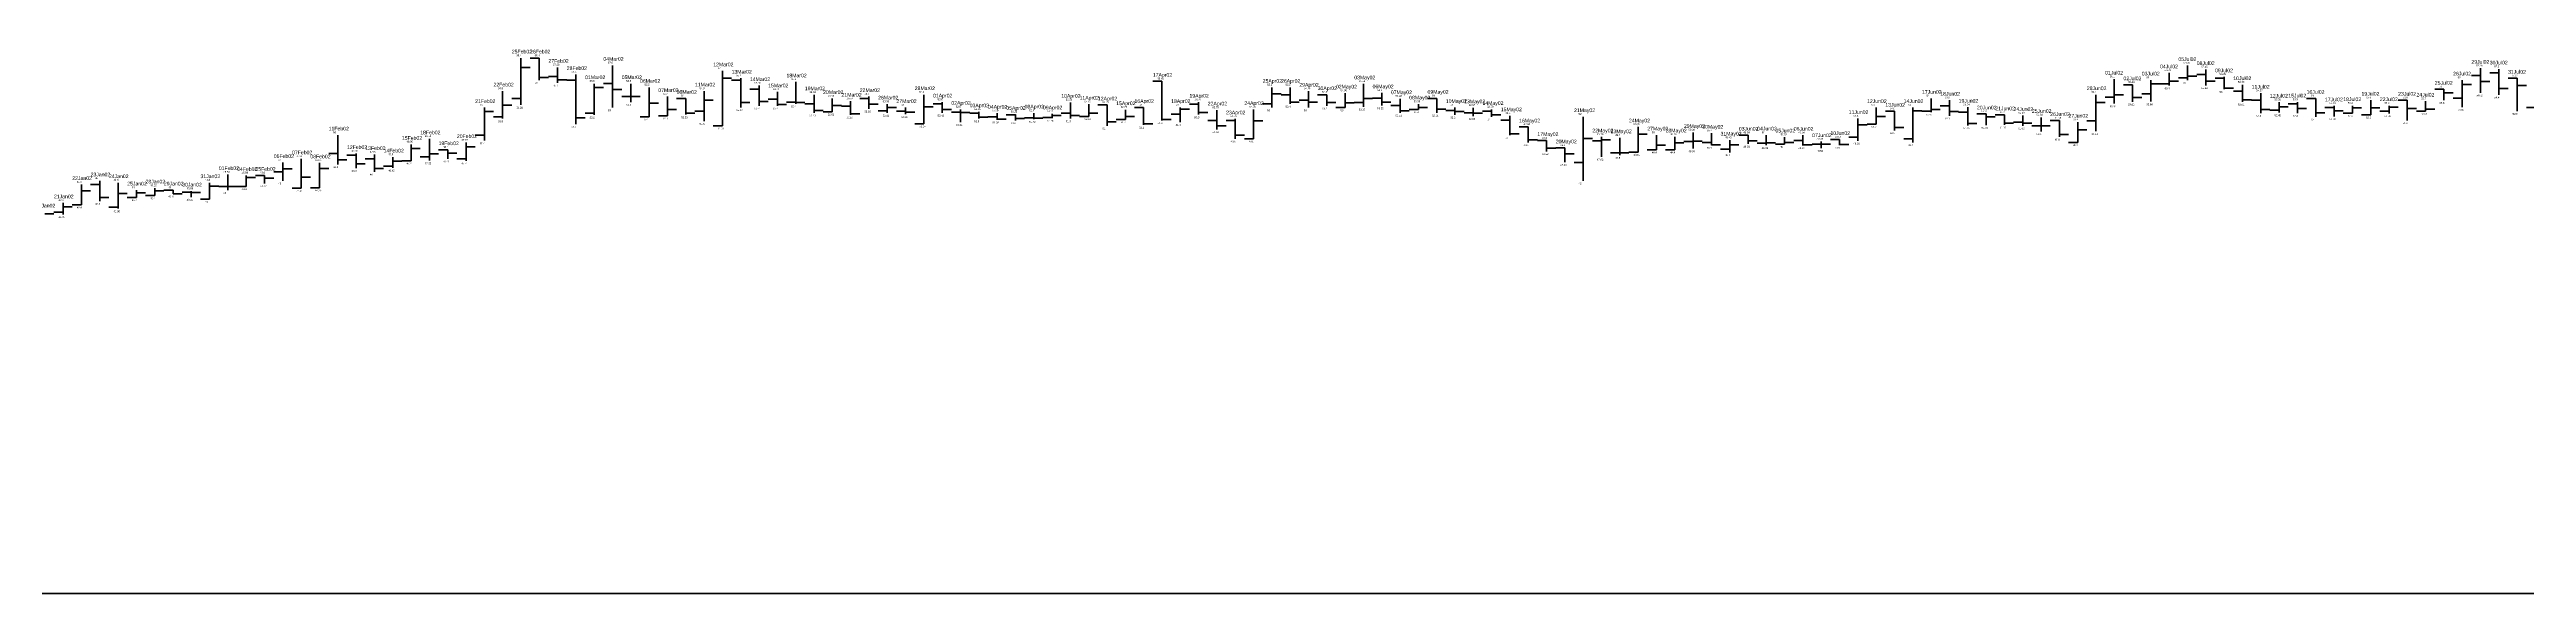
# Model space of a CAD drawing. Header units: inches. Extents: x 0 to 30000, y -20 to 2443.
# Drawn here: x 1743.3 to 1878.5, y 0 to 29.7 of the extents above; entities that cross this region are included whole.
import ezdxf

# ---------------------------------------------------------------- set-up
doc = ezdxf.new("R2010")
doc.units = ezdxf.units.IN
doc.header["$MEASUREMENT"] = 0
for name, color, linetype in [('axis', 7, 'Continuous'), ('DATE', 7, 'Continuous'), ('Graph', 7, 'Continuous'), ('Rate', 7, 'Continuous')]:
    doc.layers.add(name, color=color, linetype=linetype)
doc.styles.get("Standard").update_dxf_attribs({"font": 'arial.ttf'})

msp = doc.modelspace()

# ---------------------------------------------------------------- linework, layer by layer
at = {"layer": 'axis', "color": 7, "lineweight": 35}
msp.add_line((0, 0), (30000, 0), dxfattribs=at)
at = {"layer": 'Graph', "color": 3, "lineweight": 35}
for p, q in [((1769, 29.2), (1769, 26.64)), ((1769, 28.685), (1769.5, 28.685)), ((1780, 28.5), (1780, 25.505)), ((1860, 28.79), (1860, 28)), ((1768, 27.4), (1768, 25.9)), ((1773, 27.8), (1773, 26.1)), ((1773, 27.585), (1773.5, 27.585)), ((1776, 27.6), (1776, 26)), ((1777, 27.1), (1777, 26.05)), ((1779, 27.4), (1779, 25.75)), ((1780, 28.1), (1780.5, 28.1)), ((1791, 27.2), (1791, 25.62)), ((1810, 27.6), (1810, 26.5)), ((1810, 27.25), (1810.5, 27.25)), ((1814, 27.29), (1814, 26.5)), ((1815, 27.79), (1815, 26.535)), ((1855, 27.2), (1855, 25.205)), ((1856, 27.075), (1855.5, 27.075)), ((1856, 28.05), (1856, 26.72)), ((1856, 27.195), (1856.5, 27.195)), ((1858, 27.25), (1857.5, 27.25)), ((1858, 28), (1858, 26.825)), ((1858, 27.785), (1858.5, 27.785)), ((1859, 27.785), (1858.5, 27.785)), ((1859, 28.39), (1859, 27.7)), ((1859, 27.945), (1859.5, 27.945)), ((1860, 28.12), (1859.5, 28.12)), ((1860, 28.22), (1860.5, 28.22)), ((1875, 28), (1875, 26.525)), ((1875, 27.75), (1875.5, 27.75)), ((1767, 26.5), (1767, 24.7)), ((1767, 26.285), (1767.5, 26.285)), ((1768, 26), (1767.5, 26)), ((1768, 26.625), (1768.5, 26.625)), ((1769, 27), (1768.5, 27)), ((1773, 26.2), (1772.5, 26.2)), ((1776, 26), (1775.5, 26)), ((1776, 26.745), (1776.5, 26.745)), ((1777, 26.05), (1776.5, 26.05)), ((1777, 26.395), (1777.5, 26.395)), ((1779, 26.3), (1778.5, 26.3)), ((1779, 26.905), (1779.5, 26.905)), ((1786, 26.26), (1785.5, 26.26)), ((1786, 26.99), (1786, 26.26)), ((1786, 26.605), (1786.5, 26.605)), ((1789, 26.325), (1788.5, 26.325)), ((1789, 26.69), (1789, 26.205)), ((1789, 26.495), (1789.5, 26.495)), ((1791, 26.535), (1791.5, 26.535)), ((1798, 25.95), (1797.5, 25.95)), ((1798, 26.15), (1798, 25.925)), ((1798, 26.06), (1798.5, 26.06)), ((1800, 26.02), (1799.5, 26.02)), ((1800, 26.68), (1800, 26.02)), ((1800, 26.19), (1800.5, 26.19)), ((1802, 25.85), (1801.5, 25.85)), ((1802, 26.38), (1802, 25.85)), ((1802, 26.01), (1802.5, 26.01)), ((1805, 26.13), (1804.5, 26.13)), ((1805, 26.5), (1805, 25.7)), ((1805, 26.42), (1805.5, 26.42)), ((1809, 26.39), (1809, 24.8)), ((1809, 25.775), (1809.5, 25.775)), ((1810, 26.7), (1809.5, 26.7)), ((1814, 26.505), (1813.5, 26.505)), ((1814, 26.755), (1814.5, 26.755)), ((1815, 26.78), (1814.5, 26.78)), ((1815, 26.99), (1815.5, 26.99)), ((1818, 26.4), (1817.5, 26.4)), ((1818, 26.69), (1818, 26.4)), ((1818, 26.51), (1818.5, 26.51)), ((1827, 26), (1827, 22.5)), ((1842, 25.9), (1842, 24.68)), ((1843, 26.5), (1843, 25.6)), ((1843, 26.015), (1843.5, 26.015)), ((1845, 26.5), (1845, 24.6)), ((1845, 26.325), (1845.5, 26.325)), ((1846, 26.3), (1845.5, 26.3)), ((1846, 27), (1846, 26.25)), ((1846, 26.39), (1846.5, 26.39)), ((1852, 25.96), (1852, 25.2)), ((1854, 25.7), (1854, 24.6)), ((1855, 25.77), (1854.5, 25.77)), ((1855, 26.77), (1855.5, 26.77)), ((1865, 26.35), (1864.5, 26.35)), ((1865, 26.795), (1865, 26.225)), ((1865, 26.545), (1865.5, 26.545)), ((1869, 26.2), (1868.5, 26.2)), ((1869, 26.6), (1869, 26.2)), ((1869, 26.485), (1869.5, 26.485)), ((1870, 26.1), (1869.5, 26.1)), ((1870, 26.9), (1870, 26.1)), ((1870, 26.485), (1870.5, 26.485)), ((1871, 26.3), (1870.5, 26.3)), ((1871, 26.6), (1871, 26.18)), ((1871, 26.52), (1871.5, 26.52)), ((1873, 26.305), (1872.5, 26.305)), ((1873, 26.85), (1873, 26.305)), ((1873, 26.42), (1873.5, 26.42)), ((1875, 27.005), (1874.5, 27.005)), ((1879, 26.51), (1878.5, 26.51)), ((1763, 24.49), (1763, 23.6)), ((1764, 24.79), (1764, 23.61)), ((1766, 24.59), (1766, 23.6)), ((1766, 24.36), (1766.5, 24.36)), ((1767, 25), (1766.5, 25)), ((1780, 25.505), (1779.5, 25.505)), ((1791, 25.62), (1790.5, 25.62)), ((1809, 24.8), (1808.5, 24.8)), ((1827, 24.805), (1827.5, 24.805)), ((1828, 24.69), (1827.5, 24.69)), ((1828, 24.895), (1828, 23.81)), ((1828, 24.73), (1828.5, 24.73)), ((1829, 24.85), (1829, 23.9)), ((1830, 25.44), (1830, 24.075)), ((1830, 25.055), (1830.5, 25.055)), ((1831, 25), (1831, 24.2)), ((1831, 24.44), (1831.5, 24.44)), ((1832, 24.895), (1832, 24.2)), ((1832, 24.575), (1832.5, 24.575)), ((1833, 24.65), (1832.5, 24.65)), ((1833, 25.14), (1833, 24.265)), ((1833, 24.67), (1833.5, 24.67)), ((1835, 24.725), (1835, 24.05)), ((1835, 24.46), (1835.5, 24.46)), ((1837, 24.55), (1836.5, 24.55)), ((1837, 25), (1837, 24.44)), ((1837, 24.57), (1837.5, 24.57)), ((1838, 24.5), (1837.5, 24.5)), ((1838, 24.89), (1838, 24.5)), ((1838, 24.6), (1838.5, 24.6)), ((1842, 24.88), (1841.5, 24.88)), ((1842, 25.565), (1842.5, 25.565)), ((1843, 25.6), (1842.5, 25.6)), ((1845, 24.8), (1844.5, 24.8)), ((1852, 25.5), (1851.5, 25.5)), ((1852, 25.5), (1852.5, 25.5)), ((1854, 24.6), (1853.5, 24.6)), ((1854, 25.29), (1854.5, 25.29)), ((1756, 23), (1755.5, 23)), ((1756, 23.5), (1756, 22.5)), ((1756, 23.155), (1756.5, 23.155)), ((1757, 23.7), (1757, 22.1)), ((1758, 23.48), (1758, 22.125)), ((1758, 23.17), (1758.5, 23.17)), ((1762, 23.3), (1761.5, 23.3)), ((1762, 23.8), (1762, 23.21)), ((1762, 23.57), (1762.5, 23.57)), ((1763, 23.6), (1762.5, 23.6)), ((1763, 24.27), (1763.5, 24.27)), ((1764, 23.81), (1763.5, 23.81)), ((1764, 23.98), (1764.5, 23.98)), ((1766, 23.7), (1765.5, 23.7)), ((1827, 23.5), (1826.5, 23.5)), ((1829, 24.025), (1828.5, 24.025)), ((1829, 24.03), (1829.5, 24.03)), ((1830, 24.075), (1829.5, 24.075)), ((1831, 24.2), (1830.5, 24.2)), ((1832, 24.2), (1831.5, 24.2)), ((1835, 24.225), (1834.5, 24.225)), ((1745, 22.3), (1745, 21.2)), ((1745, 21.965), (1745.5, 21.965)), ((1747, 22.4), (1747, 20.99)), ((1747, 21.805), (1747.5, 21.805)), ((1748, 22), (1748, 21.6)), ((1748, 21.85), (1748.5, 21.85)), ((1749, 21.7), (1748.5, 21.7)), ((1749, 22.11), (1749, 21.7)), ((1749, 21.955), (1749.5, 21.955)), ((1752, 22.4), (1752, 21.5)), ((1752, 22.215), (1752.5, 22.215)), ((1754, 22.2), (1753.5, 22.2)), ((1754, 22.795), (1754, 22.2)), ((1754, 22.685), (1754.5, 22.685)), ((1757, 22.1), (1756.5, 22.1)), ((1757, 22.695), (1757.5, 22.695)), ((1758, 22.125), (1757.5, 22.125)), ((1743, 20.695), (1743.5, 20.695)), ((1744, 20.8), (1743.5, 20.8)), ((1744, 21.3), (1744, 20.675)), ((1744, 21.08), (1744.5, 21.08)), ((1745, 21.2), (1744.5, 21.2)), ((1747, 21.06), (1746.5, 21.06)), ((1748, 21.6), (1747.5, 21.6)), ((1752, 21.5), (1751.5, 21.5))]:
    msp.add_line(p, q, dxfattribs=at)
at = {"layer": 'Graph', "color": 1, "lineweight": 35}
for p, q in [((1770, 29.19), (1769.5, 29.19)), ((1770, 29.2), (1770, 28)), ((1771, 28.69), (1771, 27.85)), ((1774, 28.8), (1774, 26.5)), ((1861, 28.575), (1861, 27.71)), ((1876, 28.64), (1876, 27.31)), ((1877, 28.6), (1877, 27.2)), ((1770, 28.145), (1770.5, 28.145)), ((1771, 28.2), (1770.5, 28.2)), ((1771, 28.02), (1771.5, 28.02)), ((1772, 27.985), (1771.5, 27.985)), ((1772, 28.3), (1772, 25.6)), ((1774, 27.805), (1773.5, 27.805)), ((1774, 27.48), (1774.5, 27.48)), ((1775, 27.1), (1774.5, 27.1)), ((1775, 27.8), (1775, 26.8)), ((1775, 27.095), (1775.5, 27.095)), ((1781, 28), (1780.5, 28)), ((1781, 28.1), (1781, 26.51)), ((1782, 27.5), (1781.5, 27.5)), ((1782, 27.695), (1782, 26.6)), ((1783, 27.355), (1783, 26.6)), ((1784, 27.9), (1784, 26.7)), ((1785, 27.195), (1785, 26.215)), ((1788, 27.1), (1788, 26.425)), ((1804, 27.93), (1803.5, 27.93)), ((1804, 27.93), (1804, 25.8)), ((1811, 27.2), (1810.5, 27.2)), ((1811, 27.6), (1811, 26.7)), ((1812, 27.39), (1812, 26.5)), ((1813, 27.19), (1812.5, 27.19)), ((1813, 27.2), (1813, 26.6)), ((1816, 27.3), (1816, 26.61)), ((1857, 27.735), (1856.5, 27.735)), ((1857, 27.74), (1857, 26.81)), ((1861, 28.31), (1860.5, 28.31)), ((1861, 27.935), (1861.5, 27.935)), ((1862, 28.095), (1861.5, 28.095)), ((1862, 28.175), (1862, 27.5)), ((1862, 27.56), (1862.5, 27.56)), ((1863, 27.4), (1862.5, 27.4)), ((1863, 27.745), (1863, 26.805)), ((1864, 27.285), (1864, 26.2)), ((1874, 27.5), (1873.5, 27.5)), ((1874, 27.5), (1874, 26.9)), ((1874, 27.305), (1874.5, 27.305)), ((1876, 28.25), (1875.5, 28.25)), ((1876, 27.925), (1876.5, 27.925)), ((1877, 28.4), (1876.5, 28.4)), ((1877, 27.545), (1877.5, 27.545)), ((1878, 28.1), (1877.5, 28.1)), ((1878, 28.1), (1878, 26.3)), ((1878, 27.695), (1878.5, 27.695)), ((1772, 25.945), (1772.5, 25.945)), ((1778, 27), (1777.5, 27)), ((1778, 27), (1778, 26.115)), ((1778, 26.2), (1778.5, 26.2)), ((1781, 26.77), (1781.5, 26.77)), ((1782, 26.825), (1782.5, 26.825)), ((1783, 26.955), (1782.5, 26.955)), ((1783, 26.675), (1783.5, 26.675)), ((1784, 26.8), (1783.5, 26.8)), ((1784, 26.775), (1784.5, 26.775)), ((1785, 26.71), (1784.5, 26.71)), ((1785, 26.34), (1785.5, 26.34)), ((1787, 26.57), (1786.5, 26.57)), ((1787, 26.845), (1787, 26.11)), ((1787, 26.155), (1787.5, 26.155)), ((1788, 27), (1787.5, 27)), ((1788, 26.685), (1788.5, 26.685)), ((1790, 26.3), (1789.5, 26.3)), ((1790, 26.5), (1790, 26.13)), ((1790, 26.25), (1790.5, 26.25)), ((1792, 26.7), (1791.5, 26.7)), ((1792, 26.8), (1792, 26.21)), ((1792, 26.39), (1792.5, 26.39)), ((1793, 26.25), (1792.5, 26.25)), ((1793, 26.4), (1793, 25.71)), ((1793, 26.235), (1793.5, 26.235)), ((1794, 26.2), (1793.5, 26.2)), ((1794, 26.265), (1794, 25.9)), ((1794, 25.975), (1794.5, 25.975)), ((1795, 26), (1794.5, 26)), ((1795, 26.19), (1795, 25.83)), ((1795, 25.87), (1795.5, 25.87)), ((1796, 26.1), (1795.5, 26.1)), ((1796, 26.125), (1796, 25.8)), ((1796, 25.91), (1796.5, 25.91)), ((1797, 25.94), (1796.5, 25.94)), ((1797, 26.2), (1797, 25.86)), ((1797, 25.915), (1797.5, 25.915)), ((1799, 26.2), (1798.5, 26.2)), ((1799, 26.78), (1799, 25.9)), ((1799, 26.06), (1799.5, 26.06)), ((1801, 26.64), (1800.5, 26.64)), ((1801, 26.64), (1801, 25.5)), ((1801, 25.72), (1801.5, 25.72)), ((1803, 26.5), (1802.5, 26.5)), ((1803, 26.5), (1803, 25.55)), ((1804, 25.85), (1804.5, 25.85)), ((1806, 26.69), (1805.5, 26.69)), ((1806, 26.79), (1806, 26.12)), ((1806, 26.225), (1806.5, 26.225)), ((1807, 25.8), (1806.5, 25.8)), ((1807, 26.365), (1807, 25.31)), ((1808, 25.8), (1807.5, 25.8)), ((1808, 25.88), (1808, 24.8)), ((1811, 26.8), (1811.5, 26.8)), ((1812, 26.9), (1811.5, 26.9)), ((1812, 26.785), (1812.5, 26.785)), ((1813, 26.78), (1813.5, 26.78)), ((1816, 27.005), (1815.5, 27.005)), ((1816, 26.79), (1816.5, 26.79)), ((1817, 26.61), (1816.5, 26.61)), ((1817, 26.98), (1817, 26.205)), ((1817, 26.315), (1817.5, 26.315)), ((1819, 26.995), (1818.5, 26.995)), ((1819, 27), (1819, 26.205)), ((1819, 26.41), (1819.5, 26.41)), ((1820, 26.34), (1819.5, 26.34)), ((1820, 26.5), (1820, 26.1)), ((1820, 26.29), (1820.5, 26.29)), ((1821, 26.205), (1820.5, 26.205)), ((1821, 26.485), (1821, 26.025)), ((1821, 26.19), (1821.5, 26.19)), ((1822, 26.3), (1821.5, 26.3)), ((1822, 26.395), (1822, 26)), ((1822, 26.11), (1822.5, 26.11)), ((1823, 25.805), (1822.5, 25.805)), ((1823, 26.05), (1823, 25)), ((1844, 26.295), (1843.5, 26.295)), ((1844, 26.3), (1844, 25.25)), ((1847, 26.6), (1846.5, 26.6)), ((1847, 26.9), (1847, 26.05)), ((1847, 26.285), (1847.5, 26.285)), ((1848, 26.25), (1847.5, 26.25)), ((1848, 26.52), (1848, 25.525)), ((1849, 26.15), (1848.5, 26.15)), ((1849, 26.15), (1849, 25.535)), ((1849, 25.99), (1849.5, 25.99)), ((1850, 26.1), (1849.5, 26.1)), ((1850, 26.1), (1850, 25.56)), ((1851, 25.7), (1850.5, 25.7)), ((1851, 26.065), (1851, 25.51)), ((1853, 25.79), (1852.5, 25.79)), ((1853, 25.79), (1853, 24.9)), ((1857, 27.045), (1857.5, 27.045)), ((1863, 26.925), (1863.5, 26.925)), ((1864, 26.9), (1863.5, 26.9)), ((1864, 26.385), (1864.5, 26.385)), ((1866, 26.7), (1865.5, 26.7)), ((1866, 26.8), (1866, 26.2)), ((1866, 26.45), (1866.5, 26.45)), ((1867, 27), (1866.5, 27)), ((1867, 27), (1867, 26)), ((1867, 26.21), (1867.5, 26.21)), ((1868, 26.5), (1867.5, 26.5)), ((1868, 26.59), (1868, 26.015)), ((1868, 26.315), (1868.5, 26.315)), ((1872, 26.9), (1871.5, 26.9)), ((1872, 26.9), (1872, 25.8)), ((1872, 26.445), (1872.5, 26.445)), ((1759, 25), (1759, 23.4)), ((1803, 25.62), (1803.5, 25.62)), ((1807, 25.5), (1807.5, 25.5)), ((1808, 25), (1808.5, 25)), ((1823, 25.07), (1823.5, 25.07)), ((1824, 25.44), (1823.5, 25.44)), ((1824, 25.44), (1824, 24.6)), ((1824, 24.74), (1824.5, 24.74)), ((1825, 24.7), (1824.5, 24.7)), ((1825, 24.7), (1825, 24.11)), ((1834, 24.6), (1833.5, 24.6)), ((1834, 25.1), (1834, 24.45)), ((1834, 24.475), (1834.5, 24.475)), ((1836, 24.995), (1835.5, 24.995)), ((1836, 24.995), (1836, 24.515)), ((1836, 24.685), (1836.5, 24.685)), ((1839, 24.7), (1838.5, 24.7)), ((1839, 24.99), (1839, 24.435)), ((1839, 24.465), (1839.5, 24.465)), ((1840, 24.5), (1839.5, 24.5)), ((1840, 24.64), (1840, 24.28)), ((1840, 24.495), (1840.5, 24.495)), ((1841, 24.755), (1840.5, 24.755)), ((1841, 24.755), (1841, 24.45)), ((1841, 24.485), (1841.5, 24.485)), ((1844, 25.405), (1844.5, 25.405)), ((1848, 25.625), (1848.5, 25.625)), ((1850, 25.645), (1850.5, 25.645)), ((1851, 25.655), (1851.5, 25.655)), ((1853, 25.025), (1853.5, 25.025)), ((1759, 23.99), (1758.5, 23.99)), ((1759, 23.64), (1759.5, 23.64)), ((1760, 23.9), (1759.5, 23.9)), ((1760, 23.99), (1760, 23.2)), ((1760, 23.425), (1760.5, 23.425)), ((1761, 23.7), (1760.5, 23.7)), ((1761, 23.935), (1761, 23)), ((1761, 23.175), (1761.5, 23.175)), ((1765, 24.2), (1764.5, 24.2)), ((1765, 24.2), (1765, 23.705)), ((1765, 24.005), (1765.5, 24.005)), ((1825, 24.28), (1825.5, 24.28)), ((1826, 24.3), (1825.5, 24.3)), ((1826, 24.3), (1826, 23.515)), ((1826, 23.975), (1826.5, 23.975)), ((1746, 22.3), (1745.5, 22.3)), ((1746, 22.5), (1746, 21.4)), ((1750, 22), (1749.5, 22)), ((1750, 22), (1750, 21.8)), ((1750, 21.8), (1750.5, 21.8)), ((1751, 21.885), (1750.5, 21.885)), ((1751, 21.945), (1751, 21.62)), ((1751, 21.865), (1751.5, 21.865)), ((1753, 22.2), (1752.5, 22.2)), ((1753, 22.84), (1753, 22)), ((1753, 22.195), (1753.5, 22.195)), ((1755, 22.8), (1754.5, 22.8)), ((1755, 22.8), (1755, 22.36)), ((1755, 22.645), (1755.5, 22.645)), ((1746, 21.595), (1746.5, 21.595))]:
    msp.add_line(p, q, dxfattribs=at)

# ---------------------------------------------------------------- texts
at = {"layer": 'DATE'}
for s, p in [('25Feb02', (1768.5, 29.45)), ('26Feb02', (1769.5, 29.45)), ('27Feb02', (1770.5, 28.94)), ('28Feb02', (1771.5, 28.55)), ('04Mar02', (1773.5, 29.05)), ('12Mar02', (1779.5, 28.75)), ('13Mar02', (1780.5, 28.35)), ('01Jul02', (1855.5, 28.3)), ('03Jul02', (1857.5, 28.25)), ('04Jul02', (1858.5, 28.64)), ('05Jul02', (1859.5, 29.04)), ('08Jul02', (1860.5, 28.825)), ('09Jul02', (1861.5, 28.425)), ('26Jul02', (1874.5, 28.25)), ('29Jul02', (1875.5, 28.89)), ('30Jul02', (1876.5, 28.85)), ('31Jul02', (1877.5, 28.35)), ('22Feb02', (1767.5, 27.65)), ('01Mar02', (1772.5, 28.05)), ('05Mar02', (1774.5, 28.05)), ('06Mar02', (1775.5, 27.85)), ('07Mar02', (1776.5, 27.35)), ('08Mar02', (1777.5, 27.25)), ('11Mar02', (1778.5, 27.65)), ('14Mar02', (1781.5, 27.945)), ('15Mar02', (1782.5, 27.605)), ('18Mar02', (1783.5, 28.15)), ('19Mar02', (1784.5, 27.445)), ('20Mar02', (1785.5, 27.24)), ('21Mar02', (1786.5, 27.095)), ('22Mar02', (1787.5, 27.35)), ('26Mar02', (1788.5, 26.94)), ('28Mar02', (1790.5, 27.45)), ('01Apr02', (1791.5, 27.05)), ('10Apr02', (1798.5, 27.03)), ('11Apr02', (1799.5, 26.93)), ('12Apr02', (1800.5, 26.89)), ('17Apr02', (1803.5, 28.18)), ('19Apr02', (1805.5, 27.04)), ('25Apr02', (1809.5, 27.85)), ('26Apr02', (1810.5, 27.85)), ('29Apr02', (1811.5, 27.64)), ('30Apr02', (1812.5, 27.45)), ('02May02', (1813.5, 27.54)), ('03May02', (1814.5, 28.04)), ('06May02', (1815.5, 27.55)), ('07May02', (1816.5, 27.23)), ('08May02', (1817.5, 26.94)), ('09May02', (1818.5, 27.25)), ('17Jun02', (1845.5, 27.25)), ('18Jun02', (1846.5, 27.15)), ('28Jun02', (1854.5, 27.45)), ('02Jul02', (1856.5, 27.99)), ('10Jul02', (1862.5, 27.995)), ('11Jul02', (1863.5, 27.535)), ('12Jul02', (1864.5, 27.045)), ('15Jul02', (1865.5, 27.05)), ('16Jul02', (1866.5, 27.25)), ('17Jul02', (1867.5, 26.84)), ('18Jul02', (1868.5, 26.85)), ('19Jul02', (1869.5, 27.15)), ('22Jul02', (1870.5, 26.85)), ('23Jul02', (1871.5, 27.15)), ('24Jul02', (1872.5, 27.1)), ('25Jul02', (1873.5, 27.75)), ('21Feb02', (1766.5, 26.75)), ('27Mar02', (1789.5, 26.75)), ('02Apr02', (1792.5, 26.65)), ('03Apr02', (1793.5, 26.515)), ('04Apr02', (1794.5, 26.44)), ('05Apr02', (1795.5, 26.375)), ('08Apr02', (1796.5, 26.45)), ('09Apr02', (1797.5, 26.4)), ('15Apr02', (1801.5, 26.63)), ('16Apr02', (1802.5, 26.75)), ('18Apr02', (1804.5, 26.75)), ('22Apr02', (1806.5, 26.615)), ('23Apr02', (1807.5, 26.13)), ('24Apr02', (1808.5, 26.64)), ('10May02', (1819.5, 26.75)), ('13May02', (1820.5, 26.735)), ('14May02', (1821.5, 26.645)), ('15May02', (1822.5, 26.3)), ('16May02', (1823.5, 25.69)), ('21May02', (1826.5, 26.25)), ('24May02', (1829.5, 25.69)), ('11Jun02', (1841.5, 26.15)), ('12Jun02', (1842.5, 26.75)), ('13Jun02', (1843.5, 26.55)), ('14Jun02', (1844.5, 26.75)), ('19Jun02', (1847.5, 26.77)), ('20Jun02', (1848.5, 26.4)), ('21Jun02', (1849.5, 26.35)), ('24Jun02', (1850.5, 26.315)), ('25Jun02', (1851.5, 26.21)), ('26Jun02', (1852.5, 26.04)), ('27Jun02', (1853.5, 25.95)), ('11Feb02', (1758.5, 25.25)), ('12Feb02', (1759.5, 24.24)), ('13Feb02', (1760.5, 24.185)), ('15Feb02', (1762.5, 24.74)), ('18Feb02', (1763.5, 25.04)), ('19Feb02', (1764.5, 24.45)), ('20Feb02', (1765.5, 24.84)), ('17May02', (1824.5, 24.95)), ('20May02', (1825.5, 24.55)), ('22May02', (1827.5, 25.145)), ('23May02', (1828.5, 25.1)), ('27May02', (1830.5, 25.25)), ('28May02', (1831.5, 25.145)), ('29May02', (1832.5, 25.39)), ('30May02', (1833.5, 25.35)), ('31May02', (1834.5, 24.975)), ('03Jun02', (1835.5, 25.245)), ('04Jun02', (1836.5, 25.25)), ('05Jun02', (1837.5, 25.14)), ('06Jun02', (1838.5, 25.24)), ('07Jun02', (1839.5, 24.89)), ('10Jun02', (1840.5, 25.005)), ('01Feb02', (1752.5, 23.09)), ('04Feb02', (1753.5, 23.045)), ('05Feb02', (1754.5, 23.05)), ('06Feb02', (1755.5, 23.75)), ('07Feb02', (1756.5, 23.95)), ('08Feb02', (1757.5, 23.73)), ('14Feb02', (1761.5, 24.05)), ('21Jan02', (1743.5, 21.55)), ('22Jan02', (1744.5, 22.55)), ('23Jan02', (1745.5, 22.75)), ('24Jan02', (1746.5, 22.65)), ('25Jan02', (1747.5, 22.25)), ('28Jan02', (1748.5, 22.36)), ('29Jan02', (1749.5, 22.25)), ('30Jan02', (1750.5, 22.195)), ('31Jan02', (1751.5, 22.65)), ('18Jan02', (1742.5, 21.05))]:
    msp.add_text(s, height=0.2, dxfattribs=at).set_placement(p)
at = {"layer": 'Rate'}
for s, p in [('58.4', (1768.75, 29.3)), ('58.4', (1769.75, 29.3)), ('57.38', (1770.75, 28.79)), ('56.6', (1771.75, 28.4)), ('57.6', (1773.75, 28.9)), ('57', (1779.75, 28.6)), ('56.78', (1858.75, 28.49)), ('57.58', (1859.75, 28.89)), ('57.15', (1860.75, 28.675)), ('57.28', (1875.75, 28.74)), ('57.2', (1876.75, 28.7)), ('54.8', (1767.75, 27.5)), ('56', (1769.75, 27.8)), ('55.7', (1770.75, 27.65)), ('55.6', (1772.75, 27.9)), ('55.6', (1774.75, 27.9)), ('55.2', (1775.75, 27.7)), ('54.2', (1776.75, 27.2)), ('54', (1777.75, 27.1)), ('54.8', (1778.75, 27.5)), ('56.2', (1780.75, 28.2)), ('55.39', (1781.75, 27.795)), ('54.71', (1782.75, 27.455)), ('55.8', (1783.75, 28)), ('54.39', (1784.75, 27.295)), ('53.98', (1785.75, 27.09)), ('54.2', (1787.75, 27.2)), ('54.4', (1790.75, 27.3)), ('55.86', (1803.75, 28.03)), ('55.2', (1809.75, 27.7)), ('55.2', (1810.75, 27.7)), ('54.78', (1811.75, 27.49)), ('54.4', (1812.75, 27.3)), ('54.58', (1813.75, 27.39)), ('55.58', (1814.75, 27.89)), ('54.6', (1815.75, 27.4)), ('53.96', (1816.75, 27.08)), ('54', (1818.75, 27.1)), ('54', (1845.75, 27.1)), ('53.8', (1846.75, 27)), ('54.4', (1854.75, 27.3)), ('56.1', (1855.75, 28.15)), ('55.48', (1856.75, 27.84)), ('56', (1857.75, 28.1)), ('55.4', (1858.75, 27.5)), ('56', (1859.75, 27.8)), ('55.42', (1860.75, 27.51)), ('56.35', (1861.75, 28.275)), ('55', (1861.75, 27.3)), ('55.49', (1862.75, 27.845)), ('54.57', (1863.75, 27.385)), ('54', (1866.75, 27.1)), ('53.8', (1869.75, 27)), ('53.8', (1871.75, 27)), ('53.7', (1872.75, 26.95)), ('55', (1873.75, 27.6)), ('56', (1874.75, 28.1)), ('54.62', (1875.75, 27.11)), ('54.4', (1876.75, 27)), ('56.2', (1877.75, 28.2)), ('53', (1766.75, 26.6)), ('51.8', (1767.75, 25.7)), ('53.28', (1768.75, 26.44)), ('52.2', (1772.75, 25.9)), ('53', (1773.75, 26.3)), ('53.6', (1774.75, 26.6)), ('52', (1775.75, 25.8)), ('52.1', (1776.75, 25.85)), ('52.23', (1777.75, 25.915)), ('53.02', (1780.75, 26.31)), ('53.2', (1781.75, 26.4)), ('53.2', (1782.75, 26.4)), ('53.4', (1783.75, 26.5)), ('52.43', (1784.75, 26.015)), ('52.52', (1785.75, 26.06)), ('53.69', (1786.75, 26.945)), ('52.22', (1786.75, 25.91)), ('52.85', (1787.75, 26.225)), ('53.38', (1788.75, 26.79)), ('52.41', (1788.75, 26.005)), ('53', (1789.75, 26.6)), ('52.26', (1789.75, 25.93)), ('53.6', (1791.75, 26.9)), ('52.42', (1791.75, 26.01)), ('52.8', (1792.75, 26.5)), ('52.53', (1793.75, 26.365)), ('51.8', (1793.75, 25.7)), ('52.38', (1794.75, 26.29)), ('51.66', (1794.75, 25.63)), ('52.25', (1795.75, 26.225)), ('51.6', (1795.75, 25.6)), ('52.4', (1796.75, 26.3)), ('51.72', (1796.75, 25.66)), ('52.3', (1797.75, 26.25)), ('51.85', (1797.75, 25.725)), ('53.56', (1798.75, 26.88)), ('51.8', (1798.75, 25.7)), ('53.36', (1799.75, 26.78)), ('52.04', (1799.75, 25.82)), ('53.28', (1800.75, 26.74)), ('52.76', (1801.75, 26.48)), ('51.7', (1801.75, 25.65)), ('53', (1802.75, 26.6)), ('51.6', (1803.75, 25.6)), ('53', (1804.75, 26.6)), ('53.58', (1805.75, 26.89)), ('52.24', (1805.75, 25.92)), ('52.73', (1806.75, 26.465)), ('51.76', (1807.75, 25.98)), ('52.78', (1808.75, 26.49)), ('53', (1809.75, 26.3)), ('53.4', (1810.75, 26.5)), ('53', (1811.75, 26.3)), ('53.2', (1812.75, 26.4)), ('53', (1813.75, 26.3)), ('53.07', (1814.75, 26.335)), ('53.22', (1815.75, 26.41)), ('52.41', (1816.75, 26.005)), ('53.38', (1817.75, 26.79)), ('52.8', (1817.75, 26.2)), ('52.41', (1818.75, 26.005)), ('53', (1819.75, 26.6)), ('52.2', (1819.75, 25.9)), ('52.97', (1820.75, 26.585)), ('52.05', (1820.75, 25.825)), ('52.79', (1821.75, 26.495)), ('52', (1821.75, 25.8)), ('52.1', (1822.75, 26.15)), ('52', (1826.75, 26.1)), ('51.8', (1841.75, 26)), ('53', (1842.75, 26.6)), ('52.6', (1843.75, 26.4)), ('53', (1844.75, 26.6)), ('52.5', (1845.75, 26.05)), ('52.1', (1846.75, 25.85)), ('53.04', (1847.75, 26.62)), ('52.3', (1848.75, 26.25)), ('52.2', (1849.75, 26.2)), ('52.13', (1850.75, 26.165)), ('51.92', (1851.75, 26.06)), ('51.58', (1852.75, 25.89)), ('51.4', (1853.75, 25.8)), ('53.44', (1855.75, 26.52)), ('53.62', (1856.75, 26.61)), ('53.65', (1857.75, 26.625)), ('53.61', (1862.75, 26.605)), ('52.4', (1863.75, 26)), ('53.59', (1864.75, 26.895)), ('52.45', (1864.75, 26.025)), ('53.6', (1865.75, 26.9)), ('52.4', (1865.75, 26)), ('52', (1866.75, 25.8)), ('53.18', (1867.75, 26.69)), ('52.03', (1867.75, 25.815)), ('53.2', (1868.75, 26.7)), ('52.4', (1868.75, 26)), ('52.2', (1869.75, 25.9)), ('53.2', (1870.75, 26.7)), ('52.36', (1870.75, 25.98)), ('51.6', (1871.75, 25.6)), ('52.61', (1872.75, 26.105)), ('53.8', (1873.75, 26.7)), ('53.05', (1874.75, 26.325)), ('52.6', (1877.75, 26.1)), ('50', (1758.75, 25.1)), ('48.98', (1762.75, 24.59)), ('49.58', (1763.75, 24.89)), ('48.4', (1764.75, 24.3)), ('49.18', (1765.75, 24.69)), ('49.4', (1766.75, 24.5)), ('51.2', (1771.75, 25.4)), ('51.5', (1778.75, 25.55)), ('51.01', (1779.75, 25.305)), ('51.24', (1790.75, 25.42)), ('51.42', (1792.75, 25.51)), ('51', (1800.75, 25.3)), ('51.1', (1802.75, 25.35)), ('51.4', (1804.75, 25.5)), ('50.62', (1806.75, 25.11)), ('49.6', (1807.75, 24.6)), ('49.6', (1808.75, 24.6)), ('50', (1822.75, 24.8)), ('49.2', (1823.75, 24.4)), ('50.88', (1823.75, 25.54)), ('49.4', (1824.75, 24.8)), ('48.6', (1825.75, 24.4)), ('49.79', (1827.75, 24.995)), ('49.7', (1828.75, 24.95)), ('50.88', (1829.75, 25.54)), ('50', (1830.75, 25.1)), ('49.79', (1831.75, 24.995)), ('50.28', (1832.75, 25.24)), ('48.9', (1833.75, 24.25)), ('50.2', (1833.75, 25.2)), ('49.45', (1834.75, 24.825)), ('49.99', (1835.75, 25.095)), ('49.03', (1835.75, 24.315)), ('50', (1836.75, 25.1)), ('49.78', (1837.75, 24.99)), ('49', (1837.75, 24.3)), ('49.98', (1838.75, 25.09)), ('49.28', (1839.75, 24.74)), ('49.51', (1840.75, 24.855)), ('48.9', (1840.75, 24.25)), ('49.36', (1841.75, 24.48)), ('51.2', (1842.75, 25.4)), ('50.5', (1843.75, 25.05)), ('49.2', (1844.75, 24.4)), ('51.05', (1847.75, 25.325)), ('51.07', (1848.75, 25.335)), ('51.12', (1849.75, 25.36)), ('51.02', (1850.75, 25.31)), ('50.4', (1851.75, 25)), ('49.8', (1852.75, 24.7)), ('49.2', (1853.75, 24.4)), ('50.41', (1854.75, 25.005)), ('45.68', (1752.75, 22.94)), ('45.59', (1753.75, 22.895)), ('45.6', (1754.75, 22.9)), ('47', (1755.75, 23.6)), ('47.4', (1756.75, 23.8)), ('46.96', (1757.75, 23.58)), ('46.8', (1758.75, 23.2)), ('47.98', (1759.75, 24.09)), ('46.4', (1759.75, 23)), ('47.87', (1760.75, 24.035)), ('47.6', (1761.75, 23.9)), ('46.42', (1761.75, 23.01)), ('47.2', (1762.75, 23.4)), ('47.22', (1763.75, 23.41)), ('47.41', (1764.75, 23.505)), ('47.2', (1765.75, 23.4)), ('48.22', (1824.75, 23.91)), ('47.03', (1825.75, 23.315)), ('47.62', (1827.75, 23.61)), ('47.8', (1828.75, 23.7)), ('48.15', (1829.75, 23.875)), ('48.4', (1830.75, 24)), ('48.4', (1831.75, 24)), ('48.53', (1832.75, 24.065)), ('48.1', (1834.75, 23.85)), ('48.88', (1836.75, 24.24)), ('48.87', (1838.75, 24.235)), ('48.56', (1839.75, 24.08)), ('44.6', (1744.75, 22.4)), ('45', (1745.75, 22.6)), ('44.8', (1746.75, 22.5)), ('44', (1747.75, 22.1)), ('44.22', (1748.75, 22.21)), ('44', (1749.75, 22.1)), ('43.6', (1749.75, 21.6)), ('43.89', (1750.75, 22.045)), ('44.8', (1751.75, 22.5)), ('44', (1752.75, 21.8)), ('44.4', (1753.75, 22)), ('44.72', (1754.75, 22.16)), ('45', (1755.75, 22.3)), ('44.2', (1756.75, 21.9)), ('44.25', (1757.75, 21.925)), ('46', (1760.75, 22.8)), ('45', (1826.75, 22.3)), ('42.6', (1743.75, 21.4)), ('41.35', (1743.75, 20.475)), ('42.4', (1744.75, 21)), ('42.8', (1745.75, 21.2)), ('41.98', (1746.75, 20.79)), ('43.2', (1747.75, 21.4)), ('43.4', (1748.75, 21.5)), ('43.24', (1750.75, 21.42)), ('43', (1751.75, 21.3))]:
    msp.add_text(s, height=0.1, dxfattribs=at).set_placement(p)

doc.saveas('drawing.dxf')
